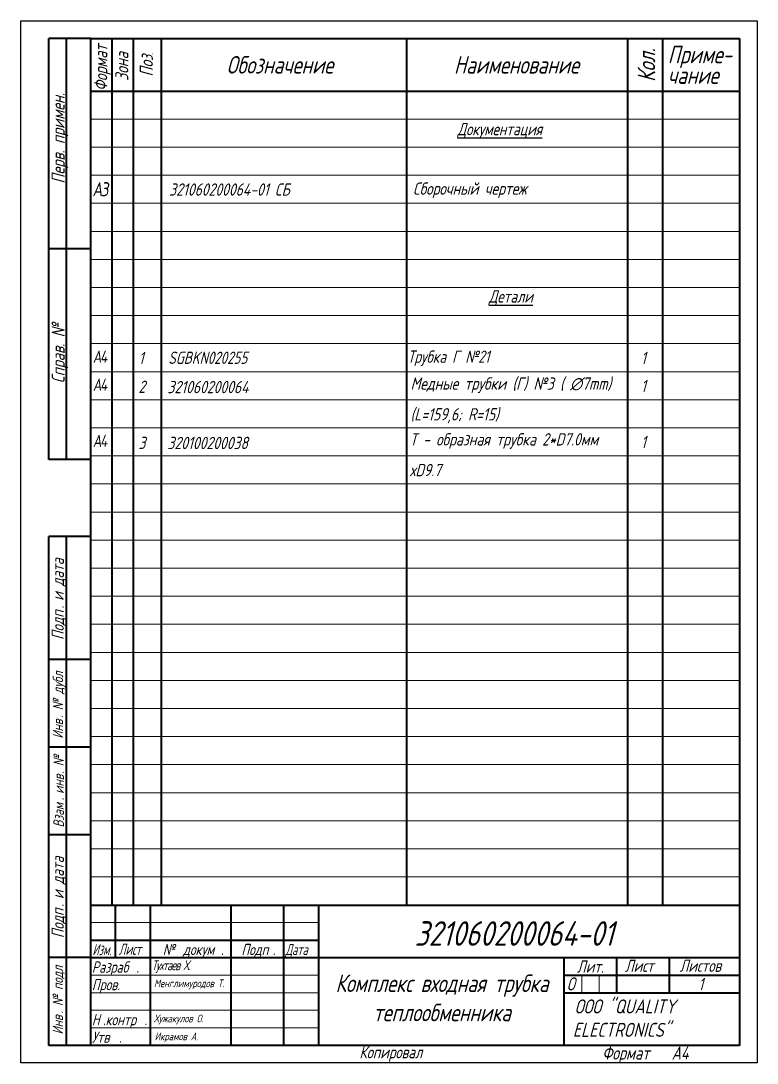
# Model space of a CAD drawing. Header units: millimetres. Extents: x 937859 to 970574, y 987894 to 996517.
# Drawn here: x 942780.4 to 942990.4, y 991218.6 to 991515.7 of the extents above; entities that cross this region are included whole.
import ezdxf

# ---------------------------------------------------------------- set-up
doc = ezdxf.new("R2010")
doc.units = ezdxf.units.MM
doc.header["$LTSCALE"] = 0.5
doc.linetypes.add('K5LT_BASIC', pattern=[0])
doc.linetypes.add('K5LT_THIN', pattern=[0])
doc.styles.add('A4x2', font='GOST_A.TTF', dxfattribs={"width": 0.955, "oblique": 15, "height": 5.5})
doc.styles.add('Annotative', font='GOST_A.TTF', dxfattribs={"oblique": 15, "height": 2.2})
doc.styles.add('DPH.9S.21.02.00.000. СБ', font='GOST_A.TTF', dxfattribs={"oblique": 15, "height": 10})
doc.styles.add('KTEXTSTYLE', font='GOST_A.TTF', dxfattribs={"width": 0.96, "oblique": 15, "height": 8})
doc.styles.get("Standard").update_dxf_attribs({"font": 'GOST_A.TTF', "oblique": 15})
doc.styles.add('Table text', font='GOST_A.TTF', dxfattribs={"oblique": 15, "height": 2.8})

msp = doc.modelspace()

# ---------------------------------------------------------------- linework, layer by layer
for p, q in [((942780.417, 991515.675), (942990.417, 991515.675)), ((942780.417, 991218.675), (942780.417, 991515.675)), ((942990.417, 991515.675), (942990.417, 991218.675)), ((942990.417, 991218.675), (942780.417, 991218.675))]:
    msp.add_line(p, q)
at = {"lineweight": 40}
for p, q in [((942788.417, 991390.675), (942788.417, 991510.675)), ((942800.417, 991510.675), (942788.417, 991510.675)), ((942793.417, 991390.675), (942793.417, 991510.675)), ((942800.417, 991510.675), (942985.417, 991510.675)), ((942800.417, 991223.675), (942800.417, 991510.675)), ((942806.417, 991510.675), (942806.417, 991263.675)), ((942812.417, 991510.675), (942812.417, 991263.675)), ((942820.417, 991510.675), (942820.417, 991263.675)), ((942890.417, 991510.675), (942890.417, 991263.675)), ((942953.417, 991510.675), (942953.417, 991263.675)), ((942963.417, 991510.675), (942963.417, 991263.675)), ((942985.417, 991510.675), (942985.417, 991223.675)), ((942800.417, 991495.675), (942985.417, 991495.675)), ((942800.417, 991390.675), (942788.417, 991390.675)), ((942788.417, 991223.675), (942788.417, 991368.675)), ((942800.417, 991368.675), (942788.417, 991368.675)), ((942793.417, 991223.675), (942793.417, 991368.675)), ((942800.417, 991333.675), (942788.417, 991333.675)), ((942800.417, 991308.675), (942788.417, 991308.675)), ((942800.417, 991283.675), (942788.417, 991283.675)), ((942800.417, 991263.675), (942985.417, 991263.675)), ((942800.417, 991223.675), (942800.417, 991263.675)), ((942800.417, 991263.675), (942806.417, 991263.675)), ((942806.417, 991263.675), (942812.417, 991263.675)), ((942807.417, 991248.675), (942807.417, 991263.675)), ((942812.417, 991263.675), (942820.417, 991263.675)), ((942817.417, 991238.675), (942817.417, 991263.675)), ((942820.417, 991263.675), (942890.417, 991263.675)), ((942840.417, 991238.675), (942840.417, 991263.675)), ((942855.417, 991238.675), (942855.417, 991263.675)), ((942865.417, 991223.675), (942865.417, 991263.675)), ((942800.417, 991253.675), (942807.417, 991253.675)), ((942807.417, 991253.675), (942817.417, 991253.675)), ((942817.417, 991253.675), (942840.417, 991253.675)), ((942840.417, 991253.675), (942855.417, 991253.675)), ((942855.417, 991253.675), (942865.417, 991253.675)), ((942800.417, 991248.675), (942788.417, 991248.675)), ((942800.417, 991248.675), (942807.417, 991248.675)), ((942807.417, 991248.675), (942817.417, 991248.675)), ((942817.417, 991248.675), (942840.417, 991248.675)), ((942840.417, 991248.675), (942855.417, 991248.675)), ((942855.417, 991248.675), (942865.417, 991248.675)), ((942865.417, 991248.675), (942985.417, 991248.675)), ((942935.417, 991223.675), (942935.417, 991248.675)), ((942950.417, 991238.675), (942950.417, 991248.675)), ((942965.417, 991238.675), (942965.417, 991248.675)), ((942935.417, 991243.675), (942950.417, 991243.675)), ((942950.417, 991243.675), (942985.417, 991243.675)), ((942817.417, 991223.675), (942817.417, 991238.675)), ((942840.417, 991223.675), (942840.417, 991238.675)), ((942855.417, 991223.675), (942855.417, 991238.675)), ((942935.417, 991238.675), (942940.382, 991238.675)), ((942940.382, 991238.675), (942945.399, 991238.675)), ((942945.399, 991238.675), (942950.417, 991238.675)), ((942950.417, 991238.675), (942965.417, 991238.675)), ((942965.417, 991238.675), (942985.417, 991238.675)), ((942985.417, 991223.675), (942800.417, 991223.675))]:
    msp.add_line(p, q, dxfattribs=at)
at = {"lineweight": 9}
for p, q in [((942800.417, 991487.675), (942985.417, 991487.675)), ((942800.417, 991479.675), (942985.417, 991479.675)), ((942800.417, 991471.675), (942985.417, 991471.675)), ((942800.417, 991463.675), (942985.417, 991463.675)), ((942800.417, 991455.675), (942985.417, 991455.675)), ((942800.417, 991447.675), (942985.417, 991447.675)), ((942800.417, 991439.675), (942985.417, 991439.675)), ((942800.417, 991431.675), (942985.417, 991431.675)), ((942800.417, 991423.675), (942985.417, 991423.675)), ((942800.417, 991415.675), (942985.417, 991415.675)), ((942800.417, 991407.675), (942985.417, 991407.675)), ((942800.417, 991399.675), (942985.417, 991399.675)), ((942800.417, 991391.675), (942985.417, 991391.675)), ((942800.417, 991383.675), (942985.417, 991383.675)), ((942800.417, 991375.675), (942985.417, 991375.675)), ((942800.417, 991367.675), (942985.417, 991367.675)), ((942800.417, 991359.675), (942985.417, 991359.675)), ((942800.417, 991351.675), (942985.417, 991351.675)), ((942800.417, 991343.675), (942985.417, 991343.675)), ((942800.417, 991335.675), (942985.417, 991335.675)), ((942800.417, 991327.675), (942985.417, 991327.675)), ((942800.417, 991319.675), (942985.417, 991319.675)), ((942800.417, 991311.675), (942985.417, 991311.675)), ((942800.417, 991303.675), (942985.417, 991303.675)), ((942800.417, 991295.675), (942985.417, 991295.675)), ((942800.417, 991287.675), (942985.417, 991287.675)), ((942800.417, 991279.675), (942985.417, 991279.675)), ((942800.417, 991271.675), (942985.417, 991271.675))]:
    msp.add_line(p, q, dxfattribs=at)
at = {"linetype": 'K5LT_BASIC', "lineweight": 40}
for p, q in [((942800.417, 991450.675), (942788.417, 991450.675)), ((942800.417, 991223.675), (942788.417, 991223.675))]:
    msp.add_line(p, q, dxfattribs=at)
at = {"linetype": 'K5LT_THIN', "lineweight": 9}
for p, q in [((942800.417, 991258.675), (942865.417, 991258.675)), ((942800.417, 991243.675), (942865.417, 991243.675)), ((942800.417, 991238.675), (942865.417, 991238.675)), ((942800.417, 991233.675), (942865.417, 991233.675)), ((942800.417, 991228.675), (942865.417, 991228.675))]:
    msp.add_line(p, q, dxfattribs=at)
at = {"linetype": 'K5LT_THIN', "lineweight": 18}
for p, q in [((942940.382, 991238.675), (942940.382, 991243.675)), ((942945.399, 991238.675), (942945.399, 991243.675))]:
    msp.add_line(p, q, dxfattribs=at)

# ---------------------------------------------------------------- texts
at = {"style": 'KTEXTSTYLE', "oblique": 15, "width": 0.965}
for s, height, p in [('и дата', 3.5, (942792.693, 991350.375)), ('Подп', 3.5, (942792.693, 991339.23)), ('. ', 3.5, (942792.693, 991348.135)), ('дубл', 2.975, (942792.488, 991323.776)), ('. № ', 2.975, (942792.488, 991317.028)), ('Инв', 2.975, (942792.488, 991311.092)), ('. №', 2.975, (942792.693, 991301.067)), ('инв', 2.975, (942792.693, 991295.345)), ('Взам', 2.975, (942792.693, 991285.769)), ('. ', 3.5, (942792.693, 991293.441)), ('и дата', 3.5, (942792.693, 991265.375)), ('. ', 3.5, (942792.693, 991263.135)), ('Подп', 3.5, (942792.693, 991254.23)), ('подл', 2.975, (942792.433, 991239.47)), ('. № ', 2.975, (942792.433, 991232.722)), ('Инв', 2.975, (942792.433, 991226.786))]:
    msp.add_text(s, height=height, rotation=90, dxfattribs=at).set_placement(p)
at = {"style": 'KTEXTSTYLE', "oblique": 15}
for s, height, width, p in [('Изм', 3.2, 0.797, (942800.828, 991249.364)), ('Лист', 3.2, 0.816, (942808.338, 991249.464)), ('№ ', 3.2, 0.965, (942820.897, 991249.399)), ('докум', 3.2, 0.965, (942826.664, 991249.399)), ('Подп', 3.2, 0.965, (942843.323, 991249.399)), ('Дата', 3.2, 0.816, (942855.877, 991249.396)), ('.', 3.5, 0.797, (942805.629, 991249.283)), ('.', 3.5, 0.965, (942837.501, 991249.399)), ('.', 3.5, 0.965, (942852.229, 991249.399)), ('Разраб', 3.2, 0.965, (942800.676, 991244.399)), ('Пров.', 3.2, 0.965, (942800.676, 991239.399)), ('.', 3.5, 0.965, (942813.323, 991244.399)), ('Н', 3.2, 0.965, (942800.676, 991229.399)), ('контр', 3.2, 0.965, (942804.578, 991229.399)), ('Утв', 3.2, 0.965, (942800.676, 991224.399)), ('.', 3.5, 0.965, (942803.787, 991229.399)), ('.', 3.5, 0.965, (942815.63, 991229.399)), ('.', 3.5, 0.965, (942808.374, 991224.399)), ('Копировал', 3.5, 0.965, (942876.972, 991219.973))]:
    msp.add_text(s, height=height, dxfattribs=dict(at, width=width)).set_placement(p)
at = {"attachment_point": 1, "rotation": 90}
for s, insert, char_height, width, style in [('{\\Q15;\\W0.946;Формат}', (942801.34, 991495.675), 3.75, 18.11023, 'KTEXTSTYLE'), ('{\\Q15;\\W0.965;Зона}', (942807.34, 991498.521), 3.75, 11.55308, 'KTEXTSTYLE'), ('{\\W0.965;Кол.}', (942956.34, 991498.239), 5, 11.65432, 'DPH.9S.21.02.00.000. СБ'), ('{\\Q15;\\W0.965;Перв. примен.}', (942789.19, 991469.284), 3.75, 29.12715, 'KTEXTSTYLE'), ('{\\Q15;\\W0.965;Справ. №}', (942789.19, 991412.398), 3.75, 22.57499, 'KTEXTSTYLE')]:
    msp.add_mtext(s, dxfattribs=dict(at, insert=insert, char_height=char_height, width=width, style=style))
at = {"attachment_point": 1}
for s, insert, char_height, width, style in [('{\\W0.965;Приме-}', (942964.917, 991508.573), 5, 22.7006, 'DPH.9S.21.02.00.000. СБ'), ('{\\W0.965;Обозначение}', (942839.095, 991505.641), 5, 26.3873, 'DPH.9S.21.02.00.000. СБ'), ('{\\W0.965;Наименование}', (942903.941, 991505.641), 5, 24.70682, 'DPH.9S.21.02.00.000. СБ'), ('{\\W0.965;чание}', (942964.917, 991502.709), 5, 11.65432, 'DPH.9S.21.02.00.000. СБ'), ('{\\Q15;\\W0.965;\\LДокументация}', (942904.953, 991486.561), 3.5, 40.004, 'KTEXTSTYLE'), ('{\\Q15;\\W0.965;\\LДетали}', (942913.869, 991438.874), 3.5, 27.67749, 'KTEXTSTYLE'), ('{\\Q15;\\W0.965;1}', (942814.054, 991421.339), 3.5, 32.41351, 'KTEXTSTYLE'), ('{\\W0.965;О}', (942936.124, 991243.075), 3.75, 3.77276, 'KTEXTSTYLE'), ('{\\Q15;\\W0.965;Формат}', (942946.205, 991223.369), 3.75, 11.09205, 'KTEXTSTYLE'), ('{\\Q15;\\W0.965;A4}', (942966.03, 991223.374), 3.75, 10.38173, 'KTEXTSTYLE')]:
    msp.add_mtext(s, dxfattribs=dict(at, insert=insert, char_height=char_height, width=width, style=style))
at = {"insert": (942814.34, 991499.795), "char_height": 2.5, "attachment_point": 1, "rotation": 90, "style": 'KTEXTSTYLE'}
msp.add_mtext('{\\H1.5x;\\Q15;\\W0.965;Поз\\H0.46667x;.}', dxfattribs=at)
at = {"lineweight": 15, "insert": (942800.873, 991469.688), "char_height": 4, "attachment_point": 1, "style": 'KTEXTSTYLE'}
msp.add_mtext('{\\Q9;\\W0.965;\\T0.75;А3}', dxfattribs=at)
at = {"color": 0, "attachment_point": 1}
for s, insert, char_height, width, style in [('{\\W1;\\C256;321060200064-01 СБ}', (942822.718, 991469.349), 3.5, 64.90305, 'A4x2'), ('{\\W1;\\C256;321060200064-01}', (942892.739, 991259.051), 7, 79.46409, 'KTEXTSTYLE')]:
    msp.add_mtext(s, dxfattribs=dict(at, insert=insert, char_height=char_height, width=width, style=style))
at = {"lineweight": 25, "attachment_point": 1}
for s, width, gutter_width, heights, insert, char_height in [('\\pxt11;Сборочный чертеж', 81.62791, 63.951, [28.458], (942892.266, 991469.616), 3.5), ('\\pxt20;{\\W0.9;\\T0.85;Тухтаев Х.}', 17.69086, 97.23, [0], (942817.736, 991247.9), 2.8), ('\\pxqc;{\\W0.955;\\C0;Комплекс входная трубка теплообменника}', 74.97692, 63.951, [0], (942863.037, 991243.871), 5)]:
    msp.add_mtext_dynamic_manual_height_columns(s, width=width, gutter_width=gutter_width, heights=heights, dxfattribs=dict(at, insert=insert, char_height=char_height))
at = {"attachment_point": 1, "style": 'KTEXTSTYLE'}
for s, insert, char_height in [('{\\Q9;\\W0.965;\\T0.75;А4}', (942800.978, 991421.72), 3.5), ('{\\Q15;\\W0.965;1}', (942957.3, 991421.354), 3.5), ('{\\Q9;\\W0.965;\\T0.75;А4}', (942800.978, 991413.72), 3.5), ('{\\Q15;\\W0.965;1}', (942957.3, 991413.354), 3.5), ('{\\Q9;\\W0.965;\\T0.75;А4}', (942800.978, 991397.72), 3.5), ('{\\Q15;\\W0.965;1}', (942957.3, 991397.354), 3.5), ('\\H3.5;\\W0.965;\\Q15;\\Q15;Лит.', (942939.028, 991247.901), 2.5), ('\\H3.5;\\W0.965;\\Q15;\\Q15;Лист', (942952.692, 991248.102), 2.5), ('\\H3.5;\\W0.965;\\Q15;\\Q15;Листов', (942968.298, 991248.128), 2.5), ('{\\H1.4x;\\Q15;\\W0.965;1}', (942973.669, 991242.901), 2.5)]:
    msp.add_mtext(s, dxfattribs=dict(at, insert=insert, char_height=char_height))
at = {"char_height": 3.5, "attachment_point": 1, "style": 'Table text'}
for s, width, insert in [('{\\W0.955;\\C0;SGBKN020255 }', 28.08008, (942822.449, 991421.395)), ('\\pxt32;{\\W0.965;\\C0;Трубка Г №21}', 27.11911, (942890.712, 991421.715)), ('2', 3.95012, (942813.962, 991413.146)), ('321060200064', 30.26696, (942822.224, 991413.045)), ('\\pxsm1.5;Медные трубки (Г) №3 ( ∅7mm)  (L=159,6; R=15)', 69.88395, (942891.565, 991414.048)), ('3', 3.95012, (942813.962, 991397.146))]:
    msp.add_mtext_dynamic_manual_height_columns(s, width=width, gutter_width=13.929, heights=[0], dxfattribs=dict(at, insert=insert))
at = {"attachment_point": 1}
for s, width, gutter_width, insert, char_height in [('320100200038', 31.20901, 0.554, (942822.224, 991397.118), 3.5), ('Менглимуродов Т.', 26.60953, 0.535, (942818.378, 991242.443), 2.2), ('Хужакулов О.', 26.60953, 0.535, (942818.378, 991232.443), 2.2), ('Икрамов А.', 27.42805, 0.535, (942818.581, 991227.326), 2.2)]:
    msp.add_mtext_dynamic_manual_height_columns(s, width=width, gutter_width=gutter_width, heights=[0], dxfattribs=dict(at, insert=insert, char_height=char_height))
at = {"ltscale": 0.5, "insert": (942891.358, 991398.14), "char_height": 3.5, "attachment_point": 1, "style": 'Annotative'}
msp.add_mtext_dynamic_manual_height_columns('\\pxsm1.5;Т - образная трубка 2*D7.0мм хD9.7', width=56.2093, gutter_width=20, heights=[0], dxfattribs=at)
at = {"insert": (942930.556, 991236.765), "char_height": 4, "width": 42.33561, "attachment_point": 1}
msp.add_mtext('\\pxqc; ООО "QUALITY ELECTRONICS"', dxfattribs=at)

doc.saveas('drawing.dxf')
